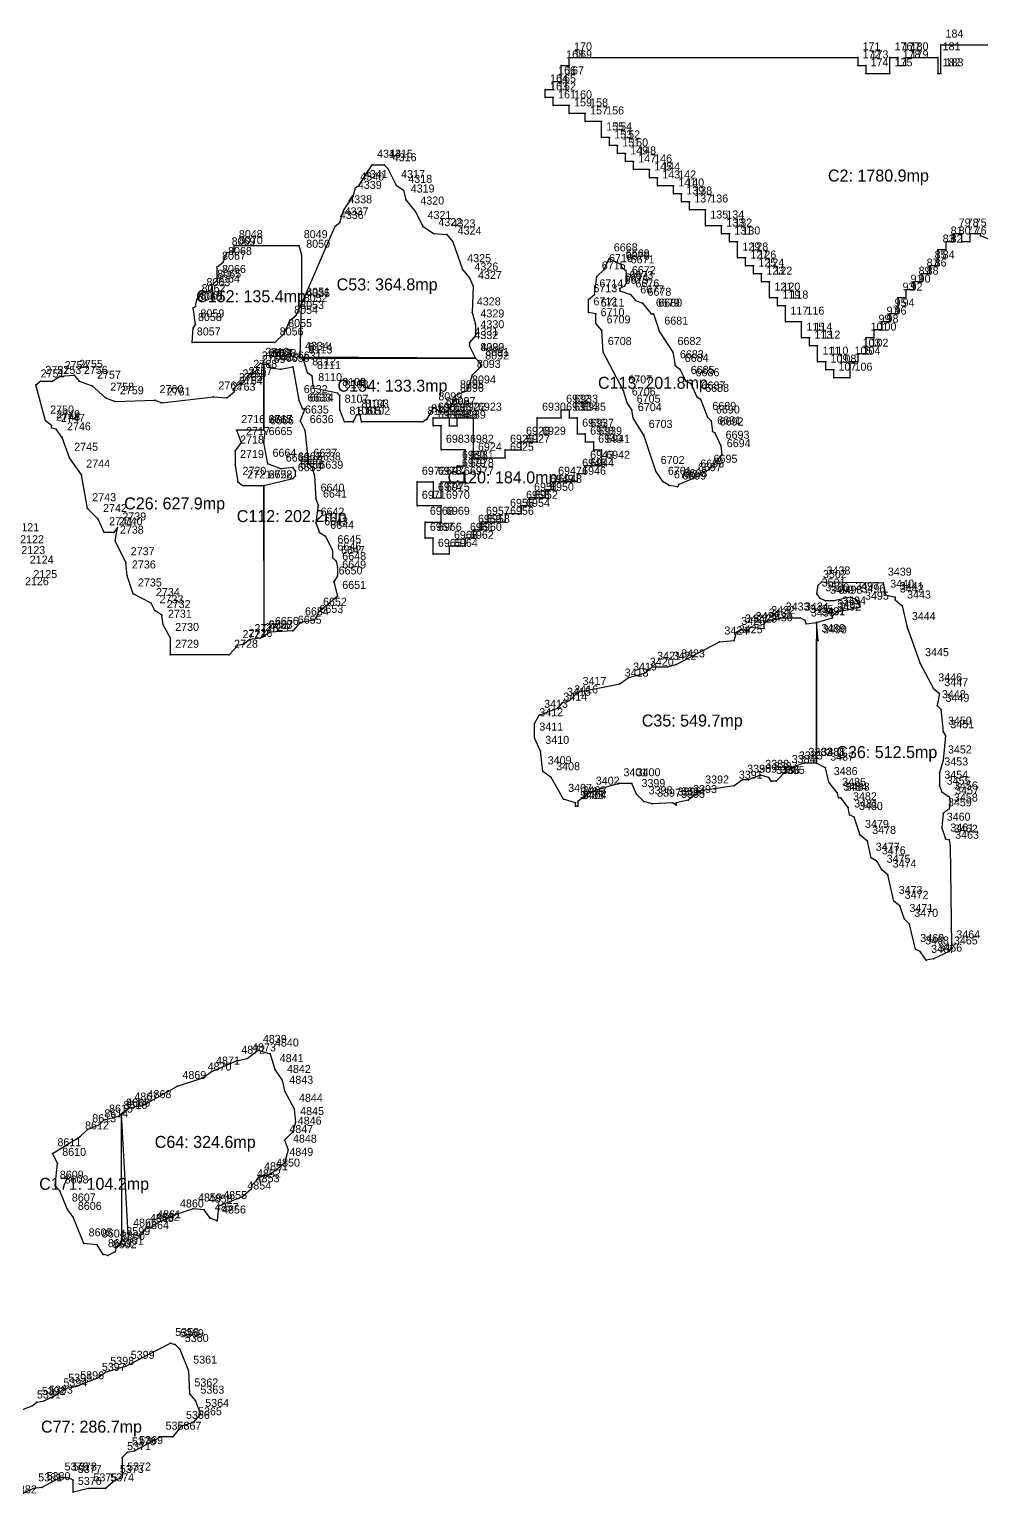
# Model space of a CAD drawing. Header units: metres. Extents: x 390529 to 391464, y 585067 to 585881.
# Drawn here: x 391020.2 to 391139, y 585697.5 to 585881.2 of the extents above; entities that cross this region are included whole.
import ezdxf
from ezdxf.enums import TextEntityAlignment as Align

# ---------------------------------------------------------------- set-up
doc = ezdxf.new("R2010")
doc.units = ezdxf.units.M
for name, color, linetype in [('1CC', 1, 'Continuous'), ('NUMERE_PCT', 2, 'Continuous'), ('TEXTE', 7, 'Continuous'), ('VARFURI', 4, 'Continuous')]:
    doc.layers.add(name, color=color, linetype=linetype)

msp = doc.modelspace()

# ---------------------------------------------------------------- linework, layer by layer
at = {"layer": '1CC', "color": 1}
for points in [[(391140.047, 585854.955), (391138.847, 585855.405), (391138.847, 585855.657), (391137.54, 585855.657), (391137.54, 585854.657), (391136.54, 585854.657), (391136.54, 585855.657), (391135.54, 585855.657), (391135.54, 585854.657), (391134.54, 585854.657), (391134.54, 585853.657), (391133.54, 585853.657), (391133.54, 585851.657), (391132.54, 585851.657), (391132.54, 585850.657), (391131.54, 585850.657), (391131.54, 585849.657), (391130.54, 585849.657), (391130.54, 585848.657), (391129.54, 585848.657), (391129.54, 585847.657), (391128.54, 585847.657), (391128.54, 585845.657), (391127.54, 585845.657), (391127.54, 585844.657), (391126.54, 585844.657), (391126.54, 585843.657), (391125.54, 585843.657), (391125.54, 585842.657), (391124.54, 585842.657), (391124.54, 585840.657), (391123.54, 585840.657), (391123.54, 585839.657), (391122.54, 585839.657), (391122.54, 585837.657), (391120.54, 585837.657), (391120.54, 585838.657), (391119.54, 585838.657), (391119.54, 585839.657), (391118.54, 585839.657), (391118.54, 585841.657), (391117.54, 585841.657), (391117.54, 585842.657), (391116.54, 585842.657), (391116.54, 585844.657), (391114.54, 585844.657), (391114.54, 585846.657), (391113.54, 585846.657), (391113.54, 585847.657), (391112.54, 585847.657), (391112.54, 585849.657), (391111.54, 585849.657), (391111.54, 585850.657), (391110.54, 585850.657), (391110.54, 585851.657), (391109.54, 585851.657), (391109.54, 585852.657), (391108.54, 585852.657), (391108.54, 585854.657), (391107.54, 585854.657), (391107.54, 585855.657), (391106.54, 585855.657), (391106.54, 585856.657), (391104.54, 585856.657), (391104.54, 585858.657), (391102.54, 585858.657), (391102.54, 585859.657), (391101.54, 585859.657), (391101.54, 585860.657), (391100.54, 585860.657), (391100.54, 585861.657), (391098.54, 585861.657), (391098.54, 585862.657), (391097.54, 585862.657), (391097.54, 585863.657), (391095.54, 585863.657), (391095.54, 585864.657), (391094.54, 585864.657), (391094.54, 585865.657), (391093.54, 585865.657), (391093.54, 585866.657), (391092.54, 585866.657), (391092.54, 585867.657), (391091.54, 585867.657), (391091.54, 585869.657), (391089.54, 585869.657), (391089.54, 585870.657), (391087.54, 585870.657), (391087.54, 585871.657), (391085.54, 585871.657), (391085.54, 585872.657), (391084.54, 585872.657), (391084.54, 585873.657), (391085.54, 585873.657), (391085.54, 585874.657), (391086.54, 585874.657), (391086.54, 585876.657), (391087.54, 585876.657), (391087.54, 585877.657), (391123.54, 585877.657), (391123.54, 585876.657), (391124.54, 585876.657), (391124.54, 585875.657), (391127.54, 585875.657), (391127.54, 585877.657), (391128.54, 585877.657), (391128.54, 585876.657), (391129.54, 585876.657), (391129.54, 585877.657), (391133.54, 585877.657), (391133.54, 585875.657), (391133.897, 585875.657), (391133.897, 585879.255), (391153.95, 585879.255)], [(391014.647, 585707.055), (391020.497, 585709.305), (391021.097, 585709.755), (391021.997, 585709.905), (391023.797, 585710.805), (391024.397, 585711.405), (391025.897, 585711.705), (391028.597, 585712.755), (391029.647, 585713.505), (391032.197, 585714.255), (391037.747, 585717.105), (391037.747, 585717.105), (391038.347, 585716.955), (391038.947, 585716.355), (391039.997, 585713.655), (391040.147, 585710.805), (391040.897, 585709.905), (391041.497, 585708.255), (391040.597, 585707.205), (391039.097, 585706.755), (391038.047, 585705.405), (391036.547, 585705.405), (391033.247, 585703.605), (391032.347, 585703.455), (391031.747, 585702.855), (391031.747, 585700.305), (391030.847, 585700.005), (391029.647, 585698.955), (391027.547, 585698.955), (391025.597, 585698.505), (391025.597, 585700.005), (391024.997, 585700.305), (391023.947, 585700.305), (391021.697, 585699.105), (391020.647, 585698.955), (391017.497, 585697.455)]]:
    msp.add_lwpolyline(points, dxfattribs=at)
for points in [[(391062.947, 585864.255), (391064.447, 585864.255), (391064.897, 585863.805), (391065.947, 585861.705), (391066.847, 585861.105), (391067.147, 585859.905), (391068.347, 585858.405), (391069.247, 585856.605), (391070.597, 585855.705), (391072.247, 585855.555), (391072.997, 585854.655), (391074.197, 585851.205), (391075.097, 585850.155), (391075.547, 585849.105), (391075.397, 585845.805), (391075.847, 585844.305), (391075.847, 585842.955), (391075.097, 585842.055), (391075.097, 585841.605), (391075.847, 585840.1), (391053.947, 585840.255), (391054.097, 585846.855), (391058.297, 585856.605), (391058.897, 585857.055), (391059.347, 585858.555), (391060.547, 585860.355), (391060.847, 585861.405), (391061.297, 585861.705), (391062.947, 585864.255)], [(391045.697, 585854.205), (391053.797, 585854.205), (391054.097, 585853.005), (391054.097, 585847.005), (391053.797, 585846.255), (391053.347, 585845.355), (391052.597, 585844.755), (391051.847, 585843.105), (391050.797, 585842.055), (391040.447, 585842.055), (391040.597, 585843.855), (391040.897, 585844.305), (391040.597, 585846.405), (391040.897, 585846.555), (391041.047, 585847.455), (391041.647, 585848.205), (391042.847, 585848.655), (391042.997, 585849.255), (391043.597, 585849.855), (391043.597, 585851.505), (391044.347, 585852.105), (391044.797, 585853.305), (391045.697, 585853.455), (391045.697, 585854.205)], [(391092.497, 585852.555), (391093.997, 585851.805), (391093.997, 585851.505), (391094.597, 585851.055), (391094.747, 585849.705), (391094.447, 585849.105), (391093.847, 585848.805), (391093.847, 585848.505), (391095.197, 585848.055), (391095.797, 585847.305), (391096.697, 585847.005), (391097.747, 585845.655), (391098.047, 585845.655), (391098.797, 585843.405), (391100.447, 585840.855), (391100.747, 585839.205), (391101.347, 585838.755), (391102.097, 585837.255), (391102.697, 585836.955), (391103.447, 585835.305), (391103.897, 585835.005), (391104.797, 585832.755), (391105.247, 585832.305), (391105.397, 585830.955), (391105.697, 585830.805), (391106.447, 585829.155), (391106.597, 585828.105), (391104.947, 585826.155), (391103.297, 585825.555), (391102.997, 585825.105), (391101.197, 585824.355), (391101.047, 585824.055), (391099.997, 585824.205), (391099.247, 585824.655), (391098.347, 585826.005), (391096.847, 585830.505), (391095.497, 585832.605), (391095.347, 585833.655), (391094.747, 585834.555), (391094.297, 585836.055), (391091.747, 585840.855), (391091.597, 585843.555), (391090.847, 585844.455), (391090.847, 585845.655), (391089.947, 585845.805), (391089.947, 585847.455), (391090.697, 585848.055), (391090.997, 585850.305), (391091.897, 585851.205), (391092.497, 585852.555)], [(391048.997, 585839.505), (391049.4, 585839.355), (391049.4, 585831.105), (391045.997, 585831.105), (391046.597, 585829.605), (391045.847, 585828.555), (391045.847, 585826.755), (391046.147, 585824.655), (391046.747, 585824.205), (391049.4, 585824.205), (391049.4, 585805.455), (391048.997, 585805.155), (391047.647, 585805.005), (391046.897, 585804.405), (391046.147, 585804.255), (391045.097, 585803.055), (391037.747, 585803.055), (391037.747, 585805.155), (391036.847, 585806.805), (391036.697, 585808.005), (391035.797, 585808.605), (391035.347, 585809.505), (391033.097, 585810.705), (391032.347, 585812.955), (391032.197, 585814.605), (391030.847, 585817.305), (391031.147, 585818.955), (391030.697, 585818.355), (391029.497, 585818.355), (391028.747, 585820.005), (391027.397, 585821.355), (391026.647, 585825.555), (391025.147, 585827.655), (391024.247, 585830.205), (391023.497, 585831.255), (391022.897, 585831.405), (391022.897, 585831.705), (391022.147, 585832.305), (391020.947, 585836.805), (391021.547, 585837.255), (391023.047, 585837.255), (391023.947, 585837.855), (391025.747, 585838.005), (391026.347, 585837.255), (391027.997, 585836.655), (391029.647, 585835.155), (391030.847, 585834.705), (391035.797, 585834.855), (391036.697, 585834.555), (391043.147, 585835.305), (391044.797, 585835.155), (391045.697, 585835.905), (391045.697, 585836.355), (391046.147, 585836.805), (391046.897, 585837.105), (391047.497, 585838.005), (391048.547, 585838.605), (391048.547, 585839.055), (391048.997, 585839.505)], [(391049.4, 585839.355), (391049.897, 585839.355), (391050.197, 585838.905), (391051.547, 585838.755), (391053.047, 585839.055), (391053.797, 585834.855), (391054.247, 585833.805), (391054.547, 585833.805), (391053.947, 585832.305), (391054.547, 585831.105), (391054.997, 585826.905), (391055.447, 585826.455), (391055.747, 585825.405), (391055.897, 585822.555), (391056.197, 585821.805), (391055.897, 585819.555), (391056.347, 585818.355), (391057.097, 585817.905), (391057.997, 585816.105), (391057.997, 585815.205), (391058.447, 585814.755), (391058.597, 585814.005), (391058.597, 585812.955), (391058.147, 585812.205), (391058.597, 585810.405), (391056.197, 585808.305), (391055.747, 585807.405), (391053.947, 585807.105), (391053.047, 585806.055), (391050.197, 585805.905), (391049.447, 585805.455), (391049.4, 585824.205), (391053.047, 585825.105), (391053.347, 585825.405), (391053.347, 585826.005), (391053.047, 585826.455), (391051.547, 585826.305), (391049.897, 585826.905), (391049.4, 585829.605), (391049.597, 585830.955), (391049.4, 585831.105), (391049.4, 585839.355)], [(391075.847, 585840.1), (391076.447, 585839.505), (391076.447, 585839.055), (391075.397, 585838.005), (391074.797, 585836.055), (391073.297, 585835.455), (391073.297, 585835.005), (391072.247, 585833.355), (391071.497, 585833.355), (391070.597, 585833.955), (391069.697, 585832.455), (391069.247, 585832.155), (391061.597, 585832.155), (391061.447, 585833.055), (391060.997, 585833.055), (391060.547, 585832.155), (391059.497, 585832.155), (391058.897, 585833.655), (391058.897, 585835.455), (391058.597, 585835.755), (391055.597, 585836.355), (391055.447, 585837.855), (391054.847, 585838.305), (391054.397, 585839.805), (391054.397, 585840.1), (391075.847, 585840.1)], [(391073.54, 585832.657), (391075.54, 585832.657), (391075.54, 585827.657), (391079.54, 585827.657), (391079.54, 585828.657), (391081.54, 585828.657), (391081.54, 585829.657), (391083.54, 585829.657), (391083.54, 585832.657), (391086.54, 585832.657), (391086.54, 585833.657), (391087.54, 585833.657), (391087.54, 585832.657), (391088.54, 585832.657), (391088.54, 585830.657), (391089.54, 585830.657), (391089.54, 585829.657), (391090.54, 585829.657), (391090.54, 585828.657), (391091.54, 585828.657), (391091.54, 585826.657), (391089.54, 585826.657), (391089.54, 585825.657), (391088.54, 585825.657), (391088.54, 585824.657), (391085.54, 585824.657), (391085.54, 585823.657), (391084.54, 585823.657), (391084.54, 585822.657), (391082.54, 585822.657), (391082.54, 585821.657), (391081.54, 585821.657), (391081.54, 585820.657), (391079.54, 585820.657), (391079.54, 585819.657), (391076.54, 585819.657), (391076.54, 585818.657), (391075.54, 585818.657), (391075.54, 585817.657), (391074.54, 585817.657), (391074.54, 585816.657), (391072.54, 585816.657), (391072.54, 585815.657), (391070.54, 585815.657), (391070.54, 585817.657), (391069.54, 585817.657), (391069.54, 585819.657), (391071.54, 585819.657), (391071.54, 585821.657), (391068.54, 585821.657), (391068.54, 585824.657), (391070.54, 585824.657), (391070.54, 585822.657), (391071.54, 585822.657), (391071.54, 585824.657), (391074.54, 585824.657), (391074.54, 585825.657), (391073.54, 585825.657), (391073.54, 585826.657), (391074.54, 585826.657), (391074.54, 585828.657), (391071.54, 585828.657), (391071.54, 585831.657), (391070.54, 585831.657), (391070.54, 585832.657), (391072.54, 585832.657), (391072.54, 585831.657), (391073.54, 585831.657), (391073.54, 585832.657)], [(391119.047, 585812.205), (391126.697, 585812.055), (391126.997, 585810.555), (391128.197, 585810.255), (391128.197, 585809.955), (391129.097, 585809.205), (391129.697, 585806.505), (391131.347, 585802.005), (391132.997, 585798.855), (391133.747, 585798.255), (391133.447, 585796.755), (391133.897, 585796.305), (391134.197, 585793.455), (391134.497, 585793.005), (391134.197, 585789.855), (391133.747, 585788.355), (391133.747, 585786.705), (391134.047, 585785.955), (391134.947, 585785.355), (391135.097, 585784.755), (391134.947, 585783.855), (391134.197, 585783.255), (391134.047, 585781.455), (391134.497, 585780.105), (391134.947, 585779.955), (391135.097, 585779.205), (391135.247, 585766.755), (391134.947, 585766.005), (391132.997, 585765.105), (391132.097, 585764.955), (391131.347, 585766.005), (391130.747, 585766.305), (391129.997, 585769.455), (391129.397, 585770.055), (391128.797, 585771.705), (391128.047, 585772.305), (391127.297, 585775.605), (391126.547, 585776.205), (391125.947, 585777.255), (391125.197, 585777.705), (391124.747, 585779.805), (391123.847, 585780.555), (391123.097, 585782.805), (391122.497, 585783.105), (391122.347, 585784.005), (391121.447, 585785.205), (391121.147, 585785.205), (391120.997, 585785.805), (391119.947, 585787.155), (391119.497, 585788.955), (391118.4, 585789.555), (391118.4, 585805.005), (391118.597, 585804.855), (391118.4, 585807.105), (391120.397, 585807.705), (391120.397, 585808.005), (391120.997, 585808.455), (391123.847, 585809.055), (391123.397, 585809.955), (391122.647, 585810.255), (391120.547, 585809.805), (391119.497, 585809.805), (391118.897, 585810.105), (391118.447, 585810.705), (391118.597, 585811.755), (391119.047, 585812.205)], [(391118.4, 585789.555), (391116.797, 585789.555), (391115.597, 585789.105), (391114.697, 585788.655), (391113.347, 585787.305), (391112.747, 585787.305), (391112.447, 585787.755), (391111.397, 585788.055), (391109.897, 585787.455), (391109.147, 585787.455), (391108.097, 585786.705), (391103.897, 585786.105), (391102.397, 585784.905), (391100.897, 585784.605), (391100.897, 585784.305), (391100.447, 585784.605), (391097.897, 585784.455), (391096.847, 585784.755), (391095.947, 585785.655), (391095.347, 585787.005), (391093.697, 585787.005), (391090.247, 585785.955), (391088.597, 585784.755), (391088.597, 585784.155), (391088.297, 585784.155), (391088.297, 585784.605), (391086.797, 585785.055), (391085.297, 585787.755), (391084.247, 585788.505), (391083.947, 585791.055), (391083.197, 585792.705), (391083.197, 585794.505), (391083.797, 585795.555), (391086.197, 585796.455), (391086.647, 585797.055), (391087.547, 585797.355), (391088.597, 585798.405), (391093.847, 585799.455), (391094.897, 585800.205), (391096.997, 585800.805), (391097.897, 585801.555), (391099.847, 585801.555), (391100.897, 585801.855), (391106.297, 585804.705), (391108.097, 585804.855), (391108.397, 585805.905), (391108.847, 585806.205), (391109.897, 585806.205), (391110.197, 585806.505), (391111.847, 585806.355), (391111.847, 585806.955), (391112.147, 585807.255), (391113.947, 585807.705), (391116.347, 585807.705), (391116.947, 585807.405), (391117.097, 585806.955), (391118.4, 585807.105), (391118.4, 585789.555)], [(391048.697, 585753.705), (391050.197, 585753.255), (391050.797, 585751.305), (391051.697, 585749.955), (391051.997, 585748.605), (391053.197, 585746.355), (391053.347, 585744.705), (391053.047, 585743.505), (391051.997, 585742.455), (391052.447, 585741.255), (391051.997, 585739.605), (391050.347, 585738.255), (391048.847, 585737.805), (391047.947, 585736.905), (391047.797, 585736.305), (391046.747, 585735.405), (391043.747, 585734.205), (391043.597, 585732.405), (391042.697, 585732.705), (391041.947, 585733.755), (391040.597, 585733.905), (391038.347, 585733.155), (391035.497, 585731.805), (391035.347, 585731.505), (391034.597, 585731.355), (391033.997, 585730.455), (391032.497, 585730.755), (391031.65, 585745.755), (391032.647, 585746.505), (391034.297, 585746.805), (391038.647, 585749.205), (391041.797, 585750.255), (391042.847, 585751.005), (391045.997, 585752.355), (391047.347, 585752.655), (391048.697, 585753.705)], [(391031.65, 585729.705), (391030.997, 585729.105), (391030.847, 585728.505), (391029.947, 585728.055), (391029.347, 585728.205), (391028.597, 585729.405), (391026.947, 585729.555), (391025.597, 585732.855), (391024.847, 585733.905), (391023.947, 585736.155), (391023.347, 585736.755), (391023.647, 585739.605), (391023.047, 585740.805), (391026.497, 585742.905), (391027.397, 585743.805), (391028.897, 585744.405), (391029.497, 585745.005), (391031.297, 585745.455), (391031.597, 585745.755), (391031.65, 585729.705)]]:
    msp.add_lwpolyline(points, close=True, dxfattribs=at)
at = {"layer": 'VARFURI', "color": 4}
for p in [(391133.897, 585879.255), (391086.54, 585876.657), (391087.54, 585877.657), (391087.54, 585876.657), (391123.54, 585877.657), (391123.54, 585876.657), (391124.54, 585876.657), (391127.54, 585877.657), (391128.54, 585877.657), (391128.54, 585876.657), (391129.54, 585877.657), (391129.54, 585876.657), (391133.54, 585877.657), (391085.54, 585874.657), (391086.54, 585874.657), (391124.54, 585875.657), (391127.54, 585875.657), (391133.54, 585875.657), (391133.897, 585875.657), (391084.54, 585873.657), (391084.54, 585872.657), (391085.54, 585873.657), (391085.54, 585872.657), (391085.54, 585871.657), (391087.54, 585871.657), (391087.54, 585870.657), (391089.54, 585870.657), (391089.54, 585869.657), (391091.54, 585869.657), (391091.54, 585867.657), (391092.54, 585867.657), (391092.54, 585866.657), (391093.54, 585866.657), (391093.54, 585865.657), (391094.54, 585865.657), (391062.947, 585864.255), (391064.447, 585864.255), (391064.897, 585863.805), (391094.54, 585864.657), (391095.54, 585864.657), (391095.54, 585863.657), (391097.54, 585863.657), (391060.847, 585861.405), (391061.297, 585861.705), (391065.947, 585861.705), (391097.54, 585862.657), (391098.54, 585862.657), (391098.54, 585861.657), (391100.54, 585861.657), (391060.547, 585860.355), (391066.847, 585861.105), (391067.147, 585859.905), (391100.54, 585860.657), (391101.54, 585860.657), (391101.54, 585859.657), (391102.54, 585859.657), (391059.347, 585858.555), (391068.347, 585858.405), (391102.54, 585858.657), (391104.54, 585858.657), (391058.297, 585856.605), (391058.897, 585857.055), (391069.247, 585856.605), (391104.54, 585856.657), (391106.54, 585856.657), (391045.697, 585854.205), (391053.797, 585854.205), (391070.597, 585855.705), (391072.247, 585855.555), (391072.997, 585854.655), (391106.54, 585855.657), (391107.54, 585855.657), (391107.54, 585854.657), (391108.54, 585854.657), (391134.54, 585854.657), (391135.54, 585855.657), (391135.54, 585854.657), (391136.54, 585855.657), (391136.54, 585854.657), (391137.54, 585855.657), (391137.54, 585854.657), (391138.847, 585855.657), (391138.847, 585855.405), (391044.797, 585853.305), (391045.697, 585853.455), (391054.097, 585853.005), (391092.497, 585852.555), (391108.54, 585852.657), (391109.54, 585852.657), (391133.54, 585853.657), (391134.54, 585853.657), (391043.597, 585851.505), (391044.347, 585852.105), (391074.197, 585851.205), (391090.997, 585850.305), (391091.897, 585851.205), (391093.997, 585851.805), (391093.997, 585851.505), (391094.597, 585851.055), (391109.54, 585851.657), (391110.54, 585851.657), (391110.54, 585850.657), (391111.54, 585850.657), (391131.54, 585850.657), (391132.54, 585851.657), (391132.54, 585850.657), (391133.54, 585851.657), (391042.847, 585848.655), (391042.997, 585849.255), (391043.597, 585849.855), (391075.097, 585850.155), (391075.547, 585849.105), (391093.847, 585848.805), (391093.847, 585848.505), (391094.447, 585849.105), (391094.747, 585849.705), (391111.54, 585849.657), (391112.54, 585849.657), (391129.54, 585848.657), (391130.54, 585849.657), (391130.54, 585848.657), (391131.54, 585849.657), (391041.047, 585847.455), (391041.647, 585848.205), (391054.097, 585847.005), (391054.097, 585846.855), (391089.947, 585847.455), (391090.697, 585848.055), (391095.197, 585848.055), (391095.797, 585847.305), (391096.697, 585847.005), (391112.54, 585847.657), (391113.54, 585847.657), (391113.54, 585846.657), (391114.54, 585846.657), (391128.54, 585847.657), (391129.54, 585847.657), (391040.597, 585846.405), (391040.897, 585846.555), (391053.347, 585845.355), (391053.797, 585846.255), (391075.397, 585845.805), (391089.947, 585845.805), (391090.847, 585845.655), (391097.747, 585845.655), (391098.047, 585845.655), (391127.54, 585845.657), (391128.54, 585845.657), (391040.597, 585843.855), (391040.897, 585844.305), (391051.847, 585843.105), (391052.597, 585844.755), (391075.847, 585844.305), (391075.847, 585842.955), (391090.847, 585844.455), (391091.597, 585843.555), (391098.797, 585843.405), (391114.54, 585844.657), (391116.54, 585844.657), (391125.54, 585843.657), (391126.54, 585844.657), (391126.54, 585843.657), (391127.54, 585844.657), (391040.447, 585842.055), (391050.797, 585842.055), (391075.097, 585842.055), (391075.097, 585841.605), (391116.54, 585842.657), (391117.54, 585842.657), (391117.54, 585841.657), (391118.54, 585841.657), (391124.54, 585842.657), (391125.54, 585842.657), (391048.997, 585839.505), (391049.4, 585839.355), (391049.4, 585839.355), (391049.897, 585839.355), (391053.947, 585840.255), (391054.397, 585840.1), (391054.397, 585839.805), (391075.847, 585840.1), (391075.847, 585840.1), (391076.447, 585839.505), (391091.747, 585840.855), (391100.447, 585840.855), (391118.54, 585839.657), (391119.54, 585839.657), (391122.54, 585839.657), (391123.54, 585840.657), (391123.54, 585839.657), (391124.54, 585840.657), (391023.947, 585837.855), (391025.747, 585838.005), (391047.497, 585838.005), (391048.547, 585839.055), (391048.547, 585838.605), (391050.197, 585838.905), (391051.547, 585838.755), (391053.047, 585839.055), (391054.847, 585838.305), (391055.447, 585837.855), (391075.397, 585838.005), (391076.447, 585839.055), (391100.747, 585839.205), (391101.347, 585838.755), (391119.54, 585838.657), (391120.54, 585838.657), (391120.54, 585837.657), (391122.54, 585837.657), (391020.947, 585836.805), (391021.547, 585837.255), (391023.047, 585837.255), (391026.347, 585837.255), (391027.997, 585836.655), (391045.697, 585836.355), (391045.697, 585835.905), (391046.147, 585836.805), (391046.897, 585837.105), (391055.597, 585836.355), (391058.597, 585835.755), (391074.797, 585836.055), (391094.297, 585836.055), (391102.097, 585837.255), (391102.697, 585836.955), (391029.647, 585835.155), (391030.847, 585834.705), (391035.797, 585834.855), (391036.697, 585834.555), (391043.147, 585835.305), (391044.797, 585835.155), (391053.797, 585834.855), (391054.247, 585833.805), (391054.547, 585833.805), (391058.897, 585835.455), (391070.597, 585833.955), (391073.297, 585835.455), (391073.297, 585835.005), (391094.747, 585834.555), (391103.447, 585835.305), (391103.897, 585835.005), (391022.147, 585832.305), (391053.947, 585832.305), (391058.897, 585833.655), (391059.497, 585832.155), (391060.547, 585832.155), (391060.997, 585833.055), (391061.447, 585833.055), (391061.597, 585832.155), (391069.247, 585832.155), (391069.697, 585832.455), (391070.54, 585832.657), (391071.497, 585833.355), (391072.247, 585833.355), (391072.54, 585832.657), (391073.54, 585832.657), (391075.54, 585832.657), (391083.54, 585832.657), (391086.54, 585833.657), (391086.54, 585832.657), (391087.54, 585833.657), (391087.54, 585832.657), (391088.54, 585832.657), (391095.347, 585833.655), (391095.497, 585832.605), (391104.797, 585832.755), (391105.247, 585832.305), (391022.897, 585831.705), (391022.897, 585831.405), (391023.497, 585831.255), (391024.247, 585830.205), (391045.997, 585831.105), (391049.4, 585831.105), (391049.4, 585831.105), (391049.597, 585830.955), (391054.547, 585831.105), (391070.54, 585831.657), (391071.54, 585831.657), (391072.54, 585831.657), (391073.54, 585831.657), (391088.54, 585830.657), (391089.54, 585830.657), (391096.847, 585830.505), (391105.397, 585830.955), (391105.697, 585830.805), (391045.847, 585828.555), (391046.597, 585829.605), (391049.4, 585829.605), (391071.54, 585828.657), (391074.54, 585828.657), (391079.54, 585828.657), (391081.54, 585829.657), (391081.54, 585828.657), (391083.54, 585829.657), (391089.54, 585829.657), (391090.54, 585829.657), (391090.54, 585828.657), (391091.54, 585828.657), (391106.447, 585829.155), (391025.147, 585827.655), (391045.847, 585826.755), (391049.897, 585826.905), (391053.047, 585826.455), (391054.997, 585826.905), (391055.447, 585826.455), (391073.54, 585826.657), (391074.54, 585826.657), (391075.54, 585827.657), (391079.54, 585827.657), (391089.54, 585826.657), (391091.54, 585826.657), (391106.597, 585828.105), (391026.647, 585825.555), (391046.147, 585824.655), (391051.547, 585826.305), (391053.047, 585825.105), (391053.347, 585826.005), (391053.347, 585825.405), (391055.747, 585825.405), (391068.54, 585824.657), (391070.54, 585824.657), (391071.54, 585824.657), (391073.54, 585825.657), (391074.54, 585825.657), (391074.54, 585824.657), (391085.54, 585824.657), (391088.54, 585825.657), (391088.54, 585824.657), (391089.54, 585825.657), (391098.347, 585826.005), (391099.247, 585824.655), (391102.997, 585825.105), (391103.297, 585825.555), (391104.947, 585826.155), (391046.747, 585824.205), (391049.4, 585824.205), (391049.4, 585824.205), (391084.54, 585823.657), (391085.54, 585823.657), (391099.997, 585824.205), (391101.047, 585824.055), (391101.197, 585824.355), (391027.397, 585821.355), (391055.897, 585822.555), (391056.197, 585821.805), (391068.54, 585821.657), (391070.54, 585822.657), (391071.54, 585822.657), (391071.54, 585821.657), (391081.54, 585821.657), (391082.54, 585822.657), (391082.54, 585821.657), (391084.54, 585822.657), (391028.747, 585820.005), (391055.897, 585819.555), (391069.54, 585819.657), (391071.54, 585819.657), (391076.54, 585819.657), (391079.54, 585820.657), (391079.54, 585819.657), (391081.54, 585820.657), (391029.497, 585818.355), (391030.697, 585818.355), (391030.847, 585817.305), (391031.147, 585818.955), (391056.347, 585818.355), (391057.097, 585817.905), (391069.54, 585817.657), (391070.54, 585817.657), (391074.54, 585817.657), (391075.54, 585818.657), (391075.54, 585817.657), (391076.54, 585818.657), (391057.997, 585816.105), (391070.54, 585815.657), (391072.54, 585816.657), (391072.54, 585815.657), (391074.54, 585816.657), (391032.197, 585814.605), (391057.997, 585815.205), (391058.447, 585814.755), (391058.597, 585814.005), (391032.347, 585812.955), (391058.147, 585812.205), (391058.597, 585812.955), (391118.597, 585811.755), (391119.047, 585812.205), (391126.697, 585812.055), (391033.097, 585810.705), (391058.597, 585810.405), (391118.447, 585810.705), (391118.897, 585810.105), (391122.647, 585810.255), (391123.397, 585809.955), (391126.997, 585810.555), (391128.197, 585810.255), (391128.197, 585809.955), (391035.347, 585809.505), (391035.797, 585808.605), (391056.197, 585808.305), (391119.497, 585809.805), (391120.547, 585809.805), (391120.997, 585808.455), (391123.847, 585809.055), (391129.097, 585809.205), (391036.697, 585808.005), (391036.847, 585806.805), (391053.947, 585807.105), (391055.747, 585807.405), (391108.847, 585806.205), (391109.897, 585806.205), (391110.197, 585806.505), (391111.847, 585806.955), (391111.847, 585806.355), (391112.147, 585807.255), (391113.947, 585807.705), (391116.347, 585807.705), (391116.947, 585807.405), (391117.097, 585806.955), (391118.4, 585807.105), (391118.4, 585807.105), (391120.397, 585808.005), (391120.397, 585807.705), (391129.697, 585806.505), (391037.747, 585805.155), (391046.897, 585804.405), (391047.647, 585805.005), (391048.997, 585805.155), (391049.4, 585805.455), (391049.447, 585805.455), (391050.197, 585805.905), (391053.047, 585806.055), (391106.297, 585804.705), (391108.097, 585804.855), (391108.397, 585805.905), (391118.4, 585805.005), (391118.597, 585804.855), (391037.747, 585803.055), (391045.097, 585803.055), (391046.147, 585804.255), (391096.997, 585800.805), (391097.897, 585801.555), (391099.847, 585801.555), (391100.897, 585801.855), (391131.347, 585802.005), (391093.847, 585799.455), (391094.897, 585800.205), (391132.997, 585798.855), (391086.647, 585797.055), (391087.547, 585797.355), (391088.597, 585798.405), (391133.747, 585798.255), (391083.797, 585795.555), (391086.197, 585796.455), (391133.447, 585796.755), (391133.897, 585796.305), (391083.197, 585794.505), (391134.197, 585793.455), (391083.197, 585792.705), (391134.497, 585793.005), (391083.947, 585791.055), (391134.197, 585789.855), (391084.247, 585788.505), (391111.397, 585788.055), (391114.697, 585788.655), (391115.597, 585789.105), (391116.797, 585789.555), (391118.4, 585789.555), (391118.4, 585789.555), (391119.497, 585788.955), (391133.747, 585788.355), (391085.297, 585787.755), (391093.697, 585787.005), (391095.347, 585787.005), (391103.897, 585786.105), (391108.097, 585786.705), (391109.147, 585787.455), (391109.897, 585787.455), (391112.447, 585787.755), (391112.747, 585787.305), (391113.347, 585787.305), (391119.947, 585787.155), (391133.747, 585786.705), (391086.797, 585785.055), (391088.297, 585784.605), (391088.597, 585784.755), (391090.247, 585785.955), (391095.947, 585785.655), (391096.847, 585784.755), (391097.897, 585784.455), (391100.447, 585784.605), (391100.897, 585784.605), (391100.897, 585784.305), (391102.397, 585784.905), (391120.997, 585785.805), (391121.147, 585785.205), (391121.447, 585785.205), (391134.047, 585785.955), (391134.947, 585785.355), (391135.097, 585784.755), (391088.297, 585784.155), (391088.597, 585784.155), (391122.347, 585784.005), (391122.497, 585783.105), (391123.097, 585782.805), (391134.197, 585783.255), (391134.947, 585783.855), (391123.847, 585780.555), (391134.047, 585781.455), (391124.747, 585779.805), (391134.497, 585780.105), (391134.947, 585779.955), (391135.097, 585779.205), (391125.197, 585777.705), (391125.947, 585777.255), (391126.547, 585776.205), (391127.297, 585775.605), (391128.047, 585772.305), (391128.797, 585771.705), (391129.397, 585770.055), (391129.997, 585769.455), (391130.747, 585766.305), (391131.347, 585766.005), (391134.947, 585766.005), (391135.247, 585766.755), (391132.097, 585764.955), (391132.997, 585765.105), (391048.697, 585753.705), (391050.197, 585753.255), (391045.997, 585752.355), (391047.347, 585752.655), (391050.797, 585751.305), (391041.797, 585750.255), (391042.847, 585751.005), (391051.697, 585749.955), (391038.647, 585749.205), (391051.997, 585748.605), (391031.597, 585745.755), (391031.65, 585745.755), (391032.647, 585746.505), (391034.297, 585746.805), (391053.197, 585746.355), (391027.397, 585743.805), (391028.897, 585744.405), (391029.497, 585745.005), (391031.297, 585745.455), (391053.347, 585744.705), (391026.497, 585742.905), (391051.997, 585742.455), (391053.047, 585743.505), (391023.047, 585740.805), (391052.447, 585741.255), (391023.647, 585739.605), (391050.347, 585738.255), (391051.997, 585739.605), (391023.347, 585736.755), (391047.947, 585736.905), (391048.847, 585737.805), (391023.947, 585736.155), (391046.747, 585735.405), (391047.797, 585736.305), (391024.847, 585733.905), (391025.597, 585732.855), (391038.347, 585733.155), (391040.597, 585733.905), (391041.947, 585733.755), (391043.747, 585734.205), (391034.597, 585731.355), (391035.347, 585731.505), (391035.497, 585731.805), (391042.697, 585732.705), (391043.597, 585732.405), (391026.947, 585729.555), (391028.597, 585729.405), (391030.997, 585729.105), (391031.65, 585729.705), (391032.497, 585730.755), (391033.997, 585730.455), (391029.347, 585728.205), (391029.947, 585728.055), (391030.847, 585728.505), (391037.747, 585717.105), (391038.347, 585716.955), (391038.947, 585716.355), (391028.597, 585712.755), (391029.647, 585713.505), (391032.197, 585714.255), (391039.997, 585713.655), (391023.797, 585710.805), (391024.397, 585711.405), (391025.897, 585711.705), (391040.147, 585710.805), (391020.497, 585709.305), (391021.097, 585709.755), (391021.997, 585709.905), (391040.897, 585709.905), (391040.597, 585707.205), (391041.497, 585708.255), (391036.547, 585705.405), (391038.047, 585705.405), (391039.097, 585706.755), (391032.347, 585703.455), (391033.247, 585703.605), (391031.747, 585702.855), (391023.947, 585700.305), (391024.997, 585700.305), (391025.597, 585700.005), (391030.847, 585700.005), (391031.747, 585700.305), (391020.647, 585698.955), (391021.697, 585699.105), (391025.597, 585698.505), (391027.547, 585698.955), (391029.647, 585698.955)]:
    msp.add_point(p, dxfattribs=at)

# ---------------------------------------------------------------- texts
at = {"layer": 'NUMERE_PCT', "color": 2}
for s, p in [('184', (391134.497, 585879.855)), ('168', (391087.14, 585877.257)), ('170', (391088.14, 585878.257)), ('169', (391088.14, 585877.257)), ('171', (391124.14, 585878.257)), ('172', (391124.14, 585877.257)), ('173', (391125.14, 585877.257)), ('176', (391128.14, 585878.257)), ('177', (391129.14, 585878.257)), ('178', (391129.14, 585877.257)), ('180', (391130.14, 585878.257)), ('179', (391130.14, 585877.257)), ('181', (391134.14, 585878.257)), ('166', (391086.14, 585875.257)), ('167', (391087.14, 585875.257)), ('174', (391125.14, 585876.257)), ('175', (391128.14, 585876.257)), ('182', (391134.14, 585876.257)), ('183', (391134.497, 585876.257)), ('164', (391085.14, 585874.257)), ('163', (391085.14, 585873.257)), ('165', (391086.14, 585874.257)), ('162', (391086.14, 585873.257)), ('161', (391086.14, 585872.257)), ('160', (391088.14, 585872.257)), ('159', (391088.14, 585871.257)), ('158', (391090.14, 585871.257)), ('157', (391090.14, 585870.257)), ('156', (391092.14, 585870.257)), ('155', (391092.14, 585868.257)), ('154', (391093.14, 585868.257)), ('153', (391093.14, 585867.257)), ('152', (391094.14, 585867.257)), ('151', (391094.14, 585866.257)), ('150', (391095.14, 585866.257)), ('4314', (391063.547, 585864.855)), ('4315', (391065.047, 585864.855)), ('4316', (391065.497, 585864.405)), ('149', (391095.14, 585865.257)), ('148', (391096.14, 585865.257)), ('147', (391096.14, 585864.257)), ('146', (391098.14, 585864.257)), ('4340', (391061.447, 585862.005)), ('4341', (391061.897, 585862.305)), ('4317', (391066.547, 585862.305)), ('145', (391098.14, 585863.257)), ('144', (391099.14, 585863.257)), ('143', (391099.14, 585862.257)), ('142', (391101.14, 585862.257)), ('4339', (391061.147, 585860.955)), ('4318', (391067.447, 585861.705)), ('4319', (391067.747, 585860.505)), ('141', (391101.14, 585861.257)), ('140', (391102.14, 585861.257)), ('139', (391102.14, 585860.257)), ('138', (391103.14, 585860.257)), ('4338', (391059.947, 585859.155)), ('4320', (391068.947, 585859.005)), ('137', (391103.14, 585859.257)), ('136', (391105.14, 585859.257)), ('4336', (391058.897, 585857.205)), ('4337', (391059.497, 585857.655)), ('4321', (391069.847, 585857.205)), ('135', (391105.14, 585857.257)), ('134', (391107.14, 585857.257)), ('8048', (391046.297, 585854.805)), ('8049', (391054.397, 585854.805)), ('4322', (391071.197, 585856.305)), ('4323', (391072.847, 585856.155)), ('4324', (391073.597, 585855.255)), ('133', (391107.14, 585856.257)), ('132', (391108.14, 585856.257)), ('131', (391108.14, 585855.257)), ('130', (391109.14, 585855.257)), ('81', (391135.14, 585855.257)), ('80', (391136.14, 585855.257)), ('79', (391136.14, 585856.257)), ('78', (391137.14, 585856.257)), ('77', (391137.14, 585855.257)), ('75', (391138.14, 585856.257)), ('76', (391138.14, 585855.257)), ('8068', (391044.947, 585852.705)), ('8069', (391045.397, 585853.905)), ('8070', (391046.297, 585854.055)), ('8050', (391054.697, 585853.605)), ('6668', (391093.097, 585853.155)), ('129', (391109.14, 585853.257)), ('128', (391110.14, 585853.257)), ('83', (391134.14, 585854.257)), ('82', (391135.14, 585854.257)), ('8067', (391044.197, 585852.105)), ('4325', (391074.797, 585851.805)), ('6715', (391091.597, 585850.905)), ('6716', (391092.497, 585851.805)), ('6669', (391094.597, 585852.405)), ('6670', (391094.597, 585852.105)), ('6671', (391095.197, 585851.655)), ('127', (391110.14, 585852.257)), ('126', (391111.14, 585852.257)), ('125', (391111.14, 585851.257)), ('124', (391112.14, 585851.257)), ('87', (391132.14, 585851.257)), ('85', (391133.14, 585852.257)), ('86', (391133.14, 585851.257)), ('84', (391134.14, 585852.257)), ('8064', (391043.447, 585849.255)), ('8065', (391043.597, 585849.855)), ('8066', (391044.197, 585850.455)), ('4326', (391075.697, 585850.755)), ('4327', (391076.147, 585849.705)), ('6674', (391094.447, 585849.405)), ('6675', (391094.447, 585849.105)), ('6673', (391095.047, 585849.705)), ('6672', (391095.347, 585850.305)), ('123', (391112.14, 585850.257)), ('122', (391113.14, 585850.257)), ('91', (391130.14, 585849.257)), ('89', (391131.14, 585850.257)), ('90', (391131.14, 585849.257)), ('88', (391132.14, 585850.257)), ('8061', (391041.497, 585847.155)), ('8062', (391041.647, 585848.055)), ('8063', (391042.247, 585848.805)), ('4335', (391054.697, 585847.455)), ('8051', (391054.697, 585847.605)), ('6713', (391090.547, 585848.055)), ('6714', (391091.297, 585848.655)), ('6676', (391095.797, 585848.655)), ('6677', (391096.397, 585847.905)), ('6678', (391097.297, 585847.605)), ('121', (391113.14, 585848.257)), ('120', (391114.14, 585848.257)), ('119', (391114.14, 585847.257)), ('118', (391115.14, 585847.257)), ('93', (391129.14, 585848.257)), ('92', (391130.14, 585848.257)), ('8060', (391041.197, 585847.005)), ('8054', (391053.197, 585845.355)), ('8053', (391053.947, 585845.955)), ('8052', (391054.397, 585846.855)), ('4328', (391075.997, 585846.405)), ('6712', (391090.547, 585846.405)), ('6711', (391091.447, 585846.255)), ('6679', (391098.347, 585846.255)), ('6680', (391098.647, 585846.255)), ('95', (391128.14, 585846.257)), ('94', (391129.14, 585846.257)), ('8058', (391041.197, 585844.455)), ('8059', (391041.497, 585844.905)), ('8055', (391052.447, 585843.705)), ('4329', (391076.447, 585844.905)), ('4330', (391076.447, 585843.555)), ('6710', (391091.447, 585845.055)), ('6709', (391092.197, 585844.155)), ('6681', (391099.397, 585844.005)), ('117', (391115.14, 585845.257)), ('116', (391117.14, 585845.257)), ('99', (391126.14, 585844.257)), ('97', (391127.14, 585845.257)), ('98', (391127.14, 585844.257)), ('96', (391128.14, 585845.257)), ('8057', (391041.047, 585842.655)), ('8056', (391051.397, 585842.655)), ('4331', (391075.697, 585842.655)), ('4332', (391075.697, 585842.205)), ('115', (391117.14, 585843.257)), ('114', (391118.14, 585843.257)), ('113', (391118.14, 585842.257)), ('112', (391119.14, 585842.257)), ('101', (391125.14, 585843.257)), ('100', (391126.14, 585843.257)), ('2713', (391049.597, 585840.105)), ('2714', (391050, 585839.955)), ('6627', (391050, 585839.955)), ('6628', (391050.497, 585839.955)), ('4334', (391054.547, 585840.855)), ('8114', (391054.997, 585840.7)), ('8113', (391054.997, 585840.405)), ('4333', (391076.447, 585840.7)), ('8090', (391076.447, 585840.7)), ('8091', (391077.047, 585840.105)), ('6708', (391092.347, 585841.455)), ('6682', (391101.047, 585841.455)), ('6683', (391101.347, 585839.805)), ('111', (391119.14, 585840.257)), ('110', (391120.14, 585840.257)), ('105', (391123.14, 585840.257)), ('103', (391124.14, 585841.257)), ('104', (391124.14, 585840.257)), ('102', (391125.14, 585841.257)), ('2754', (391024.547, 585838.455)), ('2755', (391026.347, 585838.605)), ('2768', (391048.097, 585838.605)), ('2770', (391049.147, 585839.655)), ('2769', (391049.147, 585839.205)), ('6629', (391050.797, 585839.505)), ('6630', (391052.147, 585839.355)), ('6631', (391053.647, 585839.655)), ('8112', (391055.447, 585838.905)), ('8111', (391056.047, 585838.455)), ('8093', (391075.997, 585838.605)), ('8092', (391077.047, 585839.655)), ('6684', (391101.947, 585839.355)), ('109', (391120.14, 585839.257)), ('108', (391121.14, 585839.257)), ('107', (391121.14, 585838.257)), ('106', (391123.14, 585838.257)), ('2751', (391021.547, 585837.405)), ('2752', (391022.147, 585837.855)), ('2753', (391023.647, 585837.855)), ('2756', (391026.947, 585837.855)), ('2757', (391028.597, 585837.255)), ('2765', (391046.297, 585836.955)), ('2764', (391046.297, 585836.505)), ('2766', (391046.747, 585837.405)), ('2767', (391047.497, 585837.705)), ('8110', (391056.197, 585836.955)), ('8109', (391059.197, 585836.355)), ('8094', (391075.397, 585836.655)), ('6707', (391094.897, 585836.655)), ('6685', (391102.697, 585837.855)), ('6686', (391103.297, 585837.555)), ('2758', (391030.247, 585835.755)), ('2759', (391031.447, 585835.305)), ('2760', (391036.397, 585835.455)), ('2761', (391037.297, 585835.155)), ('2762', (391043.747, 585835.905)), ('2763', (391045.397, 585835.755)), ('6632', (391054.397, 585835.455)), ('6633', (391054.847, 585834.405)), ('6634', (391055.147, 585834.405)), ('8108', (391059.497, 585836.055)), ('8099', (391071.197, 585834.555)), ('8095', (391073.897, 585836.055)), ('8096', (391073.897, 585835.605)), ('6706', (391095.347, 585835.155)), ('6687', (391104.047, 585835.905)), ('6688', (391104.497, 585835.605)), ('2750', (391022.747, 585832.905)), ('6635', (391054.547, 585832.905)), ('8107', (391059.497, 585834.255)), ('8106', (391060.097, 585832.755)), ('8105', (391061.147, 585832.755)), ('8104', (391061.597, 585833.655)), ('8103', (391062.047, 585833.655)), ('8102', (391062.197, 585832.755)), ('8101', (391069.847, 585832.755)), ('8100', (391070.297, 585833.055)), ('6986', (391071.14, 585833.257)), ('8098', (391072.097, 585833.955)), ('8097', (391072.847, 585833.955)), ('6987', (391073.14, 585833.257)), ('6922', (391074.14, 585833.257)), ('6923', (391076.14, 585833.257)), ('6930', (391084.14, 585833.257)), ('6932', (391087.14, 585834.257)), ('6931', (391087.14, 585833.257)), ('6933', (391088.14, 585834.257)), ('6934', (391088.14, 585833.257)), ('6935', (391089.14, 585833.257)), ('6705', (391095.947, 585834.255)), ('6704', (391096.097, 585833.205)), ('6689', (391105.397, 585833.355)), ('6690', (391105.847, 585832.905)), ('2749', (391023.497, 585832.305)), ('2748', (391023.497, 585832.005)), ('2747', (391024.097, 585831.855)), ('2746', (391024.847, 585830.805)), ('2716', (391046.597, 585831.705)), ('2715', (391050, 585831.705)), ('6667', (391050, 585831.705)), ('6666', (391050.197, 585831.555)), ('6636', (391055.147, 585831.705)), ('6985', (391071.14, 585832.257)), ('6984', (391072.14, 585832.257)), ('6988', (391073.14, 585832.257)), ('6989', (391074.14, 585832.257)), ('6936', (391089.14, 585831.257)), ('6937', (391090.14, 585831.257)), ('6703', (391097.447, 585831.105)), ('6691', (391105.997, 585831.555)), ('6692', (391106.297, 585831.405)), ('2718', (391046.447, 585829.155)), ('2717', (391047.197, 585830.205)), ('6665', (391050, 585830.205)), ('6983', (391072.14, 585829.257)), ('6982', (391075.14, 585829.257)), ('6926', (391080.14, 585829.257)), ('6928', (391082.14, 585830.257)), ('6927', (391082.14, 585829.257)), ('6929', (391084.14, 585830.257)), ('6938', (391090.14, 585830.257)), ('6939', (391091.14, 585830.257)), ('6940', (391091.14, 585829.257)), ('6941', (391092.14, 585829.257)), ('6693', (391107.047, 585829.755)), ('2745', (391025.747, 585828.255)), ('2719', (391046.447, 585827.355)), ('6664', (391050.497, 585827.505)), ('6662', (391053.647, 585827.055)), ('6637', (391055.597, 585827.505)), ('6638', (391056.047, 585827.055)), ('6980', (391074.14, 585827.257)), ('6981', (391075.14, 585827.257)), ('6924', (391076.14, 585828.257)), ('6925', (391080.14, 585828.257)), ('6943', (391090.14, 585827.257)), ('6942', (391092.14, 585827.257)), ('6694', (391107.197, 585828.705)), ('2744', (391027.247, 585826.155)), ('2720', (391046.747, 585825.255)), ('6663', (391052.147, 585826.905)), ('6659', (391053.647, 585825.705)), ('6661', (391053.947, 585826.605)), ('6660', (391053.947, 585826.005)), ('6639', (391056.347, 585826.005)), ('6972', (391069.14, 585825.257)), ('6973', (391071.14, 585825.257)), ('6976', (391072.14, 585825.257)), ('6979', (391074.14, 585826.257)), ('6978', (391075.14, 585826.257)), ('6977', (391075.14, 585825.257)), ('6947', (391086.14, 585825.257)), ('6945', (391089.14, 585826.257)), ('6946', (391089.14, 585825.257)), ('6944', (391090.14, 585826.257)), ('6702', (391098.947, 585826.605)), ('6701', (391099.847, 585825.255)), ('6697', (391103.597, 585825.705)), ('6696', (391103.897, 585826.155)), ('6695', (391105.547, 585826.755)), ('2721', (391047.347, 585824.805)), ('2722', (391050, 585824.805)), ('6658', (391050, 585824.805)), ('6949', (391085.14, 585824.257)), ('6948', (391086.14, 585824.257)), ('6700', (391100.597, 585824.805)), ('6699', (391101.647, 585824.655)), ('6698', (391101.797, 585824.955)), ('2743', (391027.997, 585821.955)), ('6640', (391056.497, 585823.155)), ('6641', (391056.797, 585822.405)), ('6971', (391069.14, 585822.257)), ('6974', (391071.14, 585823.257)), ('6975', (391072.14, 585823.257)), ('6970', (391072.14, 585822.257)), ('6953', (391082.14, 585822.257)), ('6951', (391083.14, 585823.257)), ('6952', (391083.14, 585822.257)), ('6950', (391085.14, 585823.257)), ('2742', (391029.347, 585820.605)), ('6642', (391056.497, 585820.155)), ('6968', (391070.14, 585820.257)), ('6969', (391072.14, 585820.257)), ('6957', (391077.14, 585820.257)), ('6955', (391080.14, 585821.257)), ('6956', (391080.14, 585820.257)), ('6954', (391082.14, 585821.257)), ('2121', (391018.397, 585818.205)), ('2741', (391030.097, 585818.955)), ('2740', (391031.297, 585818.955)), ('2738', (391031.447, 585817.905)), ('2739', (391031.747, 585819.555)), ('6643', (391056.947, 585818.955)), ('6644', (391057.697, 585818.505)), ('6967', (391070.14, 585818.257)), ('6966', (391071.14, 585818.257)), ('6961', (391075.14, 585818.257)), ('6959', (391076.14, 585819.257)), ('6960', (391076.14, 585818.257)), ('6958', (391077.14, 585819.257)), ('2122', (391018.997, 585816.705)), ('6645', (391058.597, 585816.705)), ('6965', (391071.14, 585816.257)), ('6963', (391073.14, 585817.257)), ('6964', (391073.14, 585816.257)), ('6962', (391075.14, 585817.257)), ('2123', (391019.147, 585815.355)), ('2124', (391020.197, 585814.155)), ('2737', (391032.797, 585815.205)), ('6646', (391058.597, 585815.805)), ('6647', (391059.047, 585815.355)), ('6648', (391059.197, 585814.605)), ('2125', (391020.647, 585812.355)), ('2736', (391032.947, 585813.555)), ('6650', (391058.747, 585812.805)), ('6649', (391059.197, 585813.555)), ('3502', (391119.197, 585812.355)), ('3438', (391119.647, 585812.805)), ('3439', (391127.297, 585812.655)), ('2126', (391019.597, 585811.455)), ('2735', (391033.697, 585811.305)), ('6651', (391059.197, 585811.005)), ('3501', (391119.047, 585811.305)), ('3500', (391119.497, 585810.705)), ('3499', (391120.097, 585810.405)), ('3498', (391121.147, 585810.405)), ('3497', (391123.247, 585810.855)), ('3496', (391123.997, 585810.555)), ('3440', (391127.597, 585811.155)), ('3441', (391128.797, 585810.855)), ('3442', (391128.797, 585810.555)), ('2734', (391035.947, 585810.105)), ('2733', (391036.397, 585809.205)), ('2732', (391037.297, 585808.605)), ('6652', (391056.797, 585808.905)), ('3493', (391120.997, 585808.605)), ('3494', (391121.597, 585809.055)), ('3495', (391124.447, 585809.655)), ('3443', (391129.697, 585809.805)), ('2731', (391037.447, 585807.405)), ('6654', (391054.547, 585807.705)), ('6653', (391056.347, 585808.005)), ('3427', (391109.447, 585806.805)), ('3428', (391110.497, 585806.805)), ('3429', (391110.797, 585807.105)), ('3431', (391112.447, 585807.555)), ('3430', (391112.447, 585806.955)), ('3432', (391112.747, 585807.855)), ('3433', (391114.547, 585808.305)), ('3434', (391116.947, 585808.305)), ('3435', (391117.547, 585808.005)), ('3436', (391117.697, 585807.555)), ('3437', (391119, 585807.705)), ('3491', (391119, 585807.705)), ('3492', (391120.997, 585808.305)), ('3444', (391130.297, 585807.105)), ('2730', (391038.347, 585805.755)), ('2726', (391047.497, 585805.005)), ('2725', (391048.247, 585805.605)), ('2724', (391049.597, 585805.755)), ('2723', (391050, 585806.055)), ('6657', (391050.047, 585806.055)), ('6656', (391050.797, 585806.505)), ('6655', (391053.647, 585806.655)), ('3424', (391106.897, 585805.305)), ('3425', (391108.697, 585805.455)), ('3426', (391108.997, 585806.505)), ('3489', (391119, 585805.605)), ('3490', (391119.197, 585805.455)), ('2729', (391038.347, 585803.655)), ('2728', (391045.697, 585803.655)), ('2727', (391046.747, 585804.855)), ('3420', (391097.597, 585801.405)), ('3421', (391098.497, 585802.155)), ('3422', (391100.447, 585802.155)), ('3423', (391101.497, 585802.455)), ('3445', (391131.947, 585802.605)), ('3418', (391094.447, 585800.055)), ('3419', (391095.497, 585800.805)), ('3446', (391133.597, 585799.455)), ('3415', (391087.247, 585797.655)), ('3416', (391088.147, 585797.955)), ('3417', (391089.197, 585799.005)), ('3447', (391134.347, 585798.855)), ('3413', (391084.397, 585796.155)), ('3414', (391086.797, 585797.055)), ('3448', (391134.047, 585797.355)), ('3449', (391134.497, 585796.905)), ('3412', (391083.797, 585795.105)), ('3450', (391134.797, 585794.055)), ('3411', (391083.797, 585793.305)), ('3451', (391135.097, 585793.605)), ('3410', (391084.547, 585791.655)), ('3452', (391134.797, 585790.455)), ('3409', (391084.847, 585789.105)), ('3408', (391085.897, 585788.355)), ('3388', (391111.997, 585788.655)), ('3387', (391113.047, 585788.355)), ('3384', (391115.297, 585789.255)), ('3383', (391116.197, 585789.705)), ('3382', (391117.397, 585790.155)), ('3381', (391119, 585790.155)), ('3488', (391119, 585790.155)), ('3487', (391120.097, 585789.555)), ('3453', (391134.347, 585788.955)), ('3402', (391090.847, 585786.555)), ('3401', (391094.297, 585787.605)), ('3400', (391095.947, 585787.605)), ('3392', (391104.497, 585786.705)), ('3391', (391108.697, 585787.305)), ('3390', (391109.747, 585788.055)), ('3389', (391110.497, 585788.055)), ('3386', (391113.347, 585787.905)), ('3385', (391113.947, 585787.905)), ('3486', (391120.547, 585787.755)), ('3454', (391134.347, 585787.305)), ('3455', (391134.647, 585786.555)), ('3407', (391087.397, 585785.655)), ('3406', (391088.897, 585785.205)), ('3405', (391088.897, 585784.755)), ('3403', (391089.197, 585785.355)), ('3404', (391089.197, 585784.755)), ('3399', (391096.547, 585786.255)), ('3398', (391097.447, 585785.355)), ('3397', (391098.497, 585785.055)), ('3396', (391101.047, 585785.205)), ('3394', (391101.497, 585785.205)), ('3395', (391101.497, 585784.905)), ('3393', (391102.997, 585785.505)), ('3485', (391121.597, 585786.405)), ('3484', (391121.747, 585785.805)), ('3483', (391122.047, 585785.805)), ('3456', (391135.547, 585785.955)), ('3457', (391135.697, 585785.355)), ('3482', (391122.947, 585784.605)), ('3481', (391123.097, 585783.705)), ('3480', (391123.697, 585783.405)), ('3459', (391134.797, 585783.855)), ('3458', (391135.547, 585784.455)), ('3479', (391124.447, 585781.155)), ('3460', (391134.647, 585782.055)), ('3478', (391125.347, 585780.405)), ('3461', (391135.097, 585780.705)), ('3462', (391135.547, 585780.555)), ('3463', (391135.697, 585779.805)), ('3477', (391125.797, 585778.305)), ('3476', (391126.547, 585777.855)), ('3475', (391127.147, 585776.805)), ('3474', (391127.897, 585776.205)), ('3473', (391128.647, 585772.905)), ('3472', (391129.397, 585772.305)), ('3471', (391129.997, 585770.655)), ('3470', (391130.597, 585770.055)), ('3469', (391131.347, 585766.905)), ('3468', (391131.947, 585766.605)), ('3465', (391135.547, 585766.605)), ('3464', (391135.847, 585767.355)), ('3467', (391132.697, 585765.555)), ('3466', (391133.597, 585765.705)), ('4839', (391049.297, 585754.305)), ('4840', (391050.797, 585753.855)), ('4872', (391046.597, 585752.955)), ('4873', (391047.947, 585753.255)), ('4841', (391051.397, 585751.905)), ('4869', (391039.247, 585749.805)), ('4870', (391042.397, 585750.855)), ('4871', (391043.447, 585751.605)), ('4842', (391052.297, 585750.555)), ('4843', (391052.597, 585749.205)), ('8617', (391032.197, 585746.355)), ('4866', (391032.25, 585746.355)), ('4867', (391033.247, 585747.105)), ('4868', (391034.897, 585747.405)), ('4844', (391053.797, 585746.955)), ('8613', (391027.997, 585744.405)), ('8614', (391029.497, 585745.005)), ('8615', (391030.097, 585745.605)), ('8616', (391031.897, 585746.055)), ('4845', (391053.947, 585745.305)), ('8612', (391027.097, 585743.505)), ('4847', (391052.597, 585743.055)), ('4846', (391053.647, 585744.105)), ('8611', (391023.647, 585741.405)), ('4848', (391053.047, 585741.855)), ('8610', (391024.247, 585740.205)), ('4850', (391050.947, 585738.855)), ('4849', (391052.597, 585740.205)), ('8609', (391023.947, 585737.355)), ('4852', (391048.547, 585737.505)), ('4851', (391049.447, 585738.405)), ('8608', (391024.547, 585736.755)), ('4854', (391047.347, 585736.005)), ('4853', (391048.397, 585736.905)), ('8607', (391025.447, 585734.505)), ('8606', (391026.197, 585733.455)), ('4860', (391038.947, 585733.755)), ('4859', (391041.197, 585734.505)), ('4858', (391042.547, 585734.355)), ('4857', (391043.297, 585733.305)), ('4855', (391044.347, 585734.805)), ('4863', (391035.197, 585731.955)), ('4862', (391035.947, 585732.105)), ('4861', (391036.097, 585732.405)), ('4856', (391044.197, 585733.005)), ('8605', (391027.547, 585730.155)), ('8604', (391029.197, 585730.005)), ('8600', (391031.597, 585729.705)), ('8599', (391032.25, 585730.305)), ('4865', (391033.097, 585731.355)), ('4864', (391034.597, 585731.055)), ('8603', (391029.947, 585728.805)), ('8602', (391030.547, 585728.655)), ('8601', (391031.447, 585729.105)), ('5358', (391038.347, 585717.705)), ('5359', (391038.947, 585717.555)), ('5360', (391039.547, 585716.955)), ('5397', (391029.197, 585713.355)), ('5398', (391030.247, 585714.105)), ('5399', (391032.797, 585714.855)), ('5361', (391040.597, 585714.255)), ('5394', (391024.397, 585711.405)), ('5395', (391024.997, 585712.005)), ('5396', (391026.497, 585712.305)), ('5362', (391040.747, 585711.405)), ('5391', (391021.097, 585709.905)), ('5392', (391021.697, 585710.355)), ('5393', (391022.597, 585710.505)), ('5363', (391041.497, 585710.505)), ('5365', (391041.197, 585707.805)), ('5364', (391042.097, 585708.855)), ('5368', (391037.147, 585706.005)), ('5367', (391038.647, 585706.005)), ('5366', (391039.697, 585707.355)), ('5370', (391032.947, 585704.055)), ('5369', (391033.847, 585704.205)), ('5371', (391032.347, 585703.455)), ('5379', (391024.547, 585700.905)), ('5378', (391025.597, 585700.905)), ('5377', (391026.197, 585700.605)), ('5373', (391031.447, 585700.605)), ('5372', (391032.347, 585700.905)), ('5381', (391021.247, 585699.555)), ('5380', (391022.297, 585699.705)), ('5376', (391026.197, 585699.105)), ('5375', (391028.147, 585699.555)), ('5374', (391030.247, 585699.555)), ('5382', (391018.097, 585698.055))]:
    msp.add_text(s, height=1, dxfattribs=at).set_placement(p, align=Align.BOTTOM_LEFT)
at = {"layer": 'TEXTE', "color": 7}
for s, p in [('C2: 1780.9mp', (391126.125, 585862.923)), ('C152: 135.4mp', (391047.819, 585847.847)), ('C53: 364.8mp', (391064.803, 585849.328)), ('C154: 133.3mp', (391065.472, 585836.681)), ('C113: 201.8mp', (391097.981, 585837.043)), ('C120: 184.0mp', (391079.208, 585825.233)), ('C26: 627.9mp', (391038.278, 585821.981)), ('C112: 202.2mp', (391052.893, 585820.397)), ('C35: 549.7mp', (391102.883, 585794.868)), ('C36: 512.5mp', (391127.171, 585790.924)), ('C64: 324.6mp', (391042.097, 585742.241)), ('C171: 104.2mp', (391028.231, 585737.012)), ('C77: 286.7mp', (391027.902, 585706.69))]:
    msp.add_text(s, height=1.5, dxfattribs=at).set_placement(p, align=Align.MIDDLE_CENTER)

doc.saveas('drawing.dxf')
